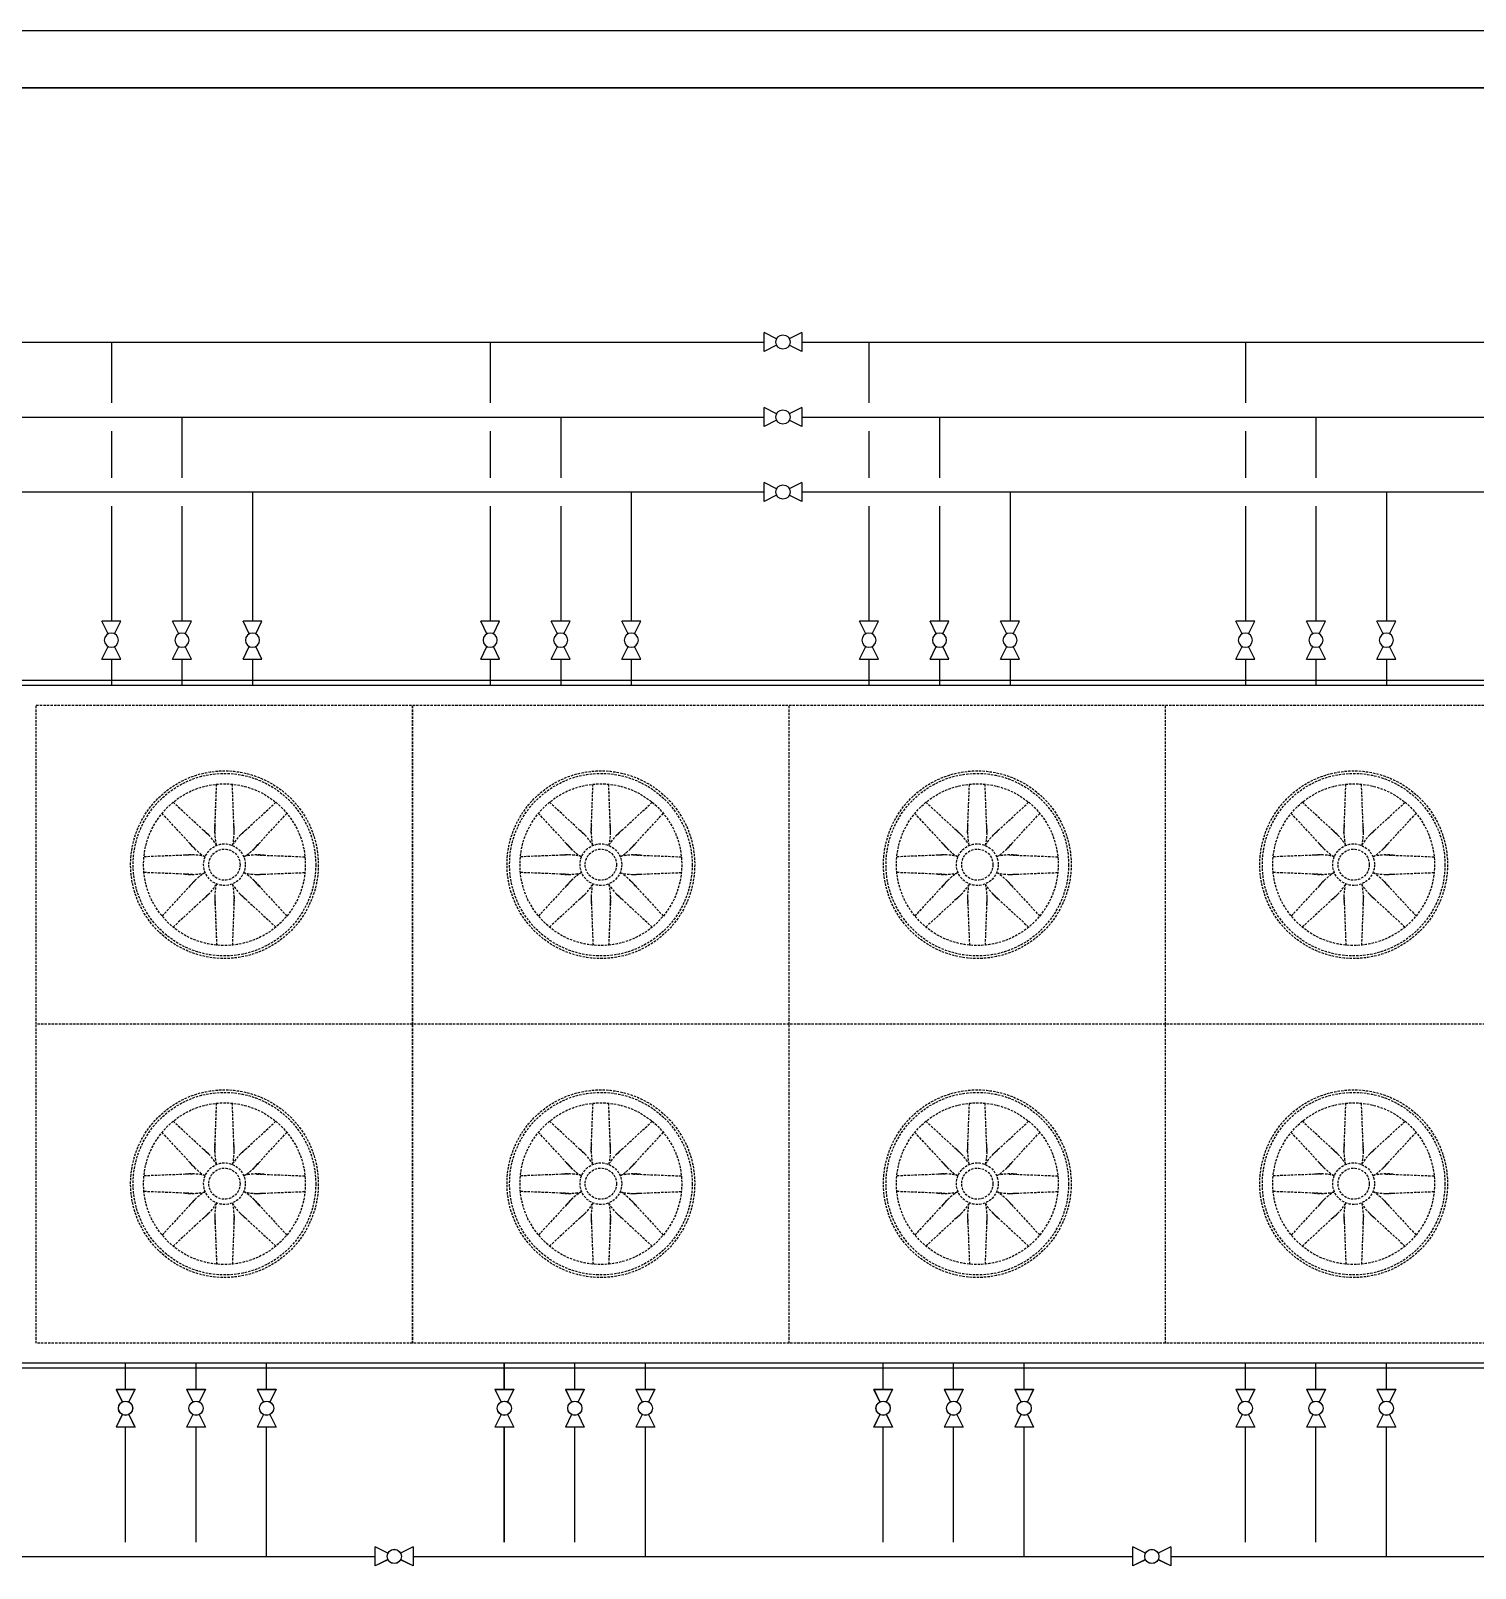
# Model space of a CAD drawing. Header units: millimetres. Extents: x 26 to 866, y -6072 to -5425.
# Drawn here: x 173.3 to 325.9, y -5587.6 to -5425.2 of the extents above; entities that cross this region are included whole.
import ezdxf
from ezdxf.enums import TextEntityAlignment as Align

# ---------------------------------------------------------------- set-up
doc = ezdxf.new("R2010")
doc.units = ezdxf.units.MM
doc.linetypes.add('HIDDEN', pattern=[0.375, 0.25, -0.125])
for name, color, linetype in [('M-CWTR-COND', 6, 'Continuous'), ('M-CWTR-TEXT', 7, 'Continuous'), ('M-HVAC-EQPM', 22, 'Continuous'), ('M-HVAC-VALVE-FUTURE', 8, 'Continuous'), ('M-SUMP', 1, 'Continuous')]:
    doc.layers.add(name, color=color, linetype=linetype)
doc.styles.add('AA-TXT', font='simplex.shx', dxfattribs={"width": 0.8, "bigfont": 'chineset.shx'})

# ---------------------------------------------------------------- blocks, each defined once
blk = doc.blocks.new('A$Ce967d797')
for p, q in [((409, 283), (0, 283)), ((406.529, 280.069), (2.471, 280.069))]:
    blk.add_line(p, q)
blk = doc.blocks.new('A$C525b6b98')
at = {"xscale": 1.000475039848343, "yscale": 1.000475039848343, "zscale": 1.000475039848343}
blk.add_blockref('A$Ce967d797', (0, 0), dxfattribs=at)
blk = doc.blocks.new('0111B')
for p, q in [((0, 4), (0.66, 2.67)), ((0, 4), (2, 4)), ((2, 4), (1.34, 2.67)), ((0.66, 1.33), (0, 0)), ((2, 0), (0, 0)), ((1.34, 1.33), (2, 0))]:
    blk.add_line(p, q)
blk.add_circle((1, 2), 0.75)
blk = doc.blocks.new('A$C95a938be')
at = {"layer": 'M-CWTR-COND'}
for p, q in [((-162.81, 204.33), (-81.3, 204.33)), ((-150.22, 204.33), (-150.22, 197.91)), ((-110.22, 204.33), (-110.22, 197.91)), ((-162.81, 196.41), (-81.3, 196.41)), ((-150.22, 194.91), (-150.22, 189.99)), ((-142.77, 196.41), (-142.77, 189.99)), ((-110.22, 194.91), (-110.22, 189.99)), ((-102.77, 196.41), (-102.77, 189.99)), ((-162.81, 188.49), (-81.3, 188.49)), ((-135.32, 188.49), (-135.32, 174.84)), ((-95.32, 188.49), (-95.32, 174.84)), ((-150.22, 186.99), (-150.22, 174.84)), ((-142.77, 186.99), (-142.77, 174.84)), ((-110.22, 186.99), (-110.22, 174.84)), ((-102.77, 186.99), (-102.77, 174.84)), ((-150.22, 170.84), (-150.22, 168.09)), ((-142.77, 170.84), (-142.77, 168.09)), ((-135.32, 170.84), (-135.32, 168.09)), ((-110.22, 170.84), (-110.22, 168.09)), ((-102.77, 170.84), (-102.77, 168.09)), ((-95.32, 170.84), (-95.32, 168.09)), ((-108.73, 93.72), (-108.73, 96.48)), ((-101.28, 93.72), (-101.28, 96.48)), ((-93.83, 93.72), (-93.83, 96.48)), ((-68.73, 93.72), (-68.73, 96.48)), ((-61.28, 93.72), (-61.28, 96.48)), ((-53.83, 93.72), (-53.83, 96.48)), ((-108.73, 77.57), (-108.73, 89.72)), ((-101.28, 77.57), (-101.28, 89.72)), ((-93.83, 76.07), (-93.83, 89.72)), ((-68.73, 77.57), (-68.73, 89.72)), ((-61.28, 77.57), (-61.28, 89.72)), ((-53.83, 76.07), (-53.83, 89.72)), ((-118.35, 76.07), (-42.35, 76.07))]:
    blk.add_line(p, q, dxfattribs=at)
at = {"layer": 'M-HVAC-EQPM', "color": 252, "linetype": 'HIDDEN'}
for p, q in [((-158.15, 165.98), (-78.66, 165.98)), ((-38.91, 132.28), (-38.91, 165.98)), ((-59.81, 152.5), (-59.61, 157.63)), ((-57.76, 152.5), (-57.96, 157.63)), ((-20.06, 152.5), (-19.86, 157.63)), ((-18.01, 152.5), (-18.21, 157.63)), ((-61.9, 150.79), (-65.38, 154.55)), ((-60.44, 152.24), (-64.21, 155.72)), ((-57.12, 152.24), (-53.36, 155.72)), ((-55.67, 150.79), (-52.19, 154.55)), ((-22.15, 150.79), (-25.63, 154.55)), ((-20.7, 152.24), (-24.46, 155.72)), ((-17.38, 152.24), (-13.61, 155.72)), ((-15.93, 150.79), (-12.44, 154.55)), ((-62.16, 150.16), (-67.28, 149.96)), ((-55.41, 150.16), (-50.29, 149.96)), ((-22.41, 150.16), (-27.53, 149.96)), ((-15.66, 150.16), (-10.54, 149.96)), ((-62.16, 148.1), (-67.28, 148.3)), ((-55.41, 148.1), (-50.29, 148.3)), ((-22.41, 148.1), (-27.53, 148.3)), ((-15.66, 148.1), (-10.54, 148.3)), ((-61.9, 147.47), (-65.38, 143.71)), ((-55.67, 147.47), (-52.19, 143.71)), ((-22.15, 147.47), (-25.63, 143.71)), ((-15.93, 147.47), (-12.44, 143.71)), ((-60.44, 146.02), (-64.21, 142.54)), ((-59.81, 145.76), (-59.61, 140.63)), ((-57.76, 145.76), (-57.96, 140.63)), ((-57.12, 146.02), (-53.36, 142.54)), ((-20.7, 146.02), (-24.46, 142.54)), ((-20.06, 145.76), (-19.86, 140.63)), ((-18.01, 145.76), (-18.21, 140.63)), ((-17.38, 146.02), (-13.61, 142.54)), ((-38.91, 98.59), (-38.91, 132.28)), ((0.84, 132.28), (-38.91, 132.28)), ((-139.31, 118.81), (-139.11, 123.93)), ((-137.25, 118.81), (-137.45, 123.93)), ((-20.06, 118.81), (-19.86, 123.93)), ((-18.01, 118.81), (-18.21, 123.93)), ((-139.94, 118.55), (-143.7, 122.03)), ((-136.62, 118.55), (-132.85, 122.03)), ((-20.7, 118.55), (-24.46, 122.03)), ((-17.38, 118.55), (-13.61, 122.03)), ((-141.39, 117.1), (-144.87, 120.86)), ((-135.17, 117.1), (-131.69, 120.86)), ((-22.15, 117.1), (-25.63, 120.86)), ((-15.93, 117.1), (-12.44, 120.86)), ((-141.65, 116.46), (-146.78, 116.26)), ((-134.91, 116.46), (-129.78, 116.26)), ((-22.41, 116.46), (-27.53, 116.26)), ((-15.66, 116.46), (-10.54, 116.26)), ((-141.65, 114.41), (-146.78, 114.61)), ((-141.39, 113.78), (-144.87, 110.01)), ((-135.17, 113.78), (-131.69, 110.01)), ((-134.91, 114.41), (-129.78, 114.61)), ((-22.41, 114.41), (-27.53, 114.61)), ((-22.15, 113.78), (-25.63, 110.01)), ((-15.93, 113.78), (-12.44, 110.01)), ((-15.66, 114.41), (-10.54, 114.61)), ((-139.94, 112.33), (-143.7, 108.84)), ((-139.31, 112.06), (-139.11, 106.94)), ((-137.25, 112.06), (-137.45, 106.94)), ((-136.62, 112.33), (-132.85, 108.84)), ((-20.7, 112.33), (-24.46, 108.84)), ((-20.06, 112.06), (-19.86, 106.94)), ((-18.01, 112.06), (-18.21, 106.94)), ((-17.38, 112.33), (-13.61, 108.84)), ((0.84, 98.59), (-38.91, 98.59))]:
    blk.add_line(p, q, dxfattribs=at)
at = {"layer": 'M-HVAC-EQPM', "linetype": 'HIDDEN'}
for p, q in [((-158.15, 132.28), (-158.15, 165.98)), ((-118.41, 132.28), (-118.41, 165.98)), ((-78.66, 132.28), (-78.66, 165.98)), ((-139.31, 152.5), (-139.11, 157.63)), ((-137.25, 152.5), (-137.45, 157.63)), ((-99.56, 152.5), (-99.36, 157.63)), ((-97.51, 152.5), (-97.71, 157.63)), ((-141.39, 150.79), (-144.87, 154.55)), ((-139.94, 152.24), (-143.7, 155.72)), ((-136.62, 152.24), (-132.85, 155.72)), ((-135.17, 150.79), (-131.69, 154.55)), ((-101.64, 150.79), (-105.12, 154.55)), ((-100.19, 152.24), (-103.96, 155.72)), ((-96.87, 152.24), (-93.11, 155.72)), ((-95.42, 150.79), (-91.94, 154.55)), ((-141.65, 150.16), (-146.78, 149.96)), ((-134.91, 150.16), (-129.78, 149.96)), ((-101.91, 150.16), (-107.03, 149.96)), ((-95.16, 150.16), (-90.03, 149.96)), ((-141.65, 148.1), (-146.78, 148.3)), ((-134.91, 148.1), (-129.78, 148.3)), ((-101.91, 148.1), (-107.03, 148.3)), ((-95.16, 148.1), (-90.03, 148.3)), ((-141.39, 147.47), (-144.87, 143.71)), ((-135.17, 147.47), (-131.69, 143.71)), ((-101.64, 147.47), (-105.12, 143.71)), ((-95.42, 147.47), (-91.94, 143.71)), ((-139.94, 146.02), (-143.7, 142.54)), ((-139.31, 145.76), (-139.11, 140.63)), ((-137.25, 145.76), (-137.45, 140.63)), ((-136.62, 146.02), (-132.85, 142.54)), ((-100.19, 146.02), (-103.96, 142.54)), ((-99.56, 145.76), (-99.36, 140.63)), ((-97.51, 145.76), (-97.71, 140.63)), ((-96.87, 146.02), (-93.11, 142.54)), ((-118.41, 132.28), (-158.15, 132.28)), ((-158.15, 98.59), (-158.15, 132.28)), ((-118.41, 98.59), (-118.41, 132.28)), ((-78.66, 132.28), (-118.41, 132.28)), ((-38.91, 132.28), (-78.66, 132.28)), ((-78.66, 98.59), (-78.66, 132.28)), ((-99.56, 118.81), (-99.36, 123.93)), ((-97.51, 118.81), (-97.71, 123.93)), ((-59.81, 118.81), (-59.61, 123.93)), ((-57.76, 118.81), (-57.96, 123.93)), ((-100.19, 118.55), (-103.96, 122.03)), ((-96.87, 118.55), (-93.11, 122.03)), ((-60.44, 118.55), (-64.21, 122.03)), ((-57.12, 118.55), (-53.36, 122.03)), ((-101.64, 117.1), (-105.12, 120.86)), ((-95.42, 117.1), (-91.94, 120.86)), ((-61.9, 117.1), (-65.38, 120.86)), ((-55.67, 117.1), (-52.19, 120.86)), ((-101.91, 116.46), (-107.03, 116.26)), ((-95.16, 116.46), (-90.03, 116.26)), ((-62.16, 116.46), (-67.28, 116.26)), ((-55.41, 116.46), (-50.29, 116.26)), ((-101.91, 114.41), (-107.03, 114.61)), ((-101.64, 113.78), (-105.12, 110.01)), ((-95.42, 113.78), (-91.94, 110.01)), ((-95.16, 114.41), (-90.03, 114.61)), ((-62.16, 114.41), (-67.28, 114.61)), ((-61.9, 113.78), (-65.38, 110.01)), ((-55.67, 113.78), (-52.19, 110.01)), ((-55.41, 114.41), (-50.29, 114.61)), ((-100.19, 112.33), (-103.96, 108.84)), ((-99.56, 112.06), (-99.36, 106.94)), ((-97.51, 112.06), (-97.71, 106.94)), ((-96.87, 112.33), (-93.11, 108.84)), ((-60.44, 112.33), (-64.21, 108.84)), ((-59.81, 112.06), (-59.61, 106.94)), ((-57.76, 112.06), (-57.96, 106.94)), ((-57.12, 112.33), (-53.36, 108.84)), ((-78.66, 98.59), (-158.15, 98.59)), ((-38.91, 98.59), (-78.66, 98.59))]:
    blk.add_line(p, q, dxfattribs=at)
for centre, radius in [((-138.28, 149.13), 9.91), ((-138.28, 149.13), 9.64), ((-138.28, 149.13), 8.54), ((-98.53, 149.13), 9.91), ((-98.53, 149.13), 9.64), ((-98.53, 149.13), 8.54), ((-138.28, 149.13), 2.2), ((-98.53, 149.13), 2.2), ((-138.28, 149.13), 1.65), ((-98.53, 149.13), 1.65), ((-98.53, 115.44), 9.91), ((-98.53, 115.44), 9.64), ((-58.78, 115.44), 9.91), ((-58.78, 115.44), 9.64), ((-98.53, 115.44), 8.54), ((-58.78, 115.44), 8.54), ((-98.53, 115.44), 2.2), ((-98.53, 115.44), 1.65), ((-58.78, 115.44), 2.2), ((-58.78, 115.44), 1.65)]:
    blk.add_circle(centre, radius, dxfattribs=at)
at = {"layer": 'M-HVAC-EQPM', "color": 252, "linetype": 'HIDDEN'}
for centre, radius in [((-58.78, 149.13), 9.91), ((-58.78, 149.13), 9.64), ((-58.78, 149.13), 8.54), ((-19.04, 149.13), 9.91), ((-19.04, 149.13), 9.64), ((-19.04, 149.13), 8.54), ((-58.78, 149.13), 2.2), ((-19.04, 149.13), 2.2), ((-58.78, 149.13), 1.65), ((-19.04, 149.13), 1.65), ((-138.28, 115.44), 9.91), ((-138.28, 115.44), 9.64), ((-19.04, 115.44), 9.91), ((-19.04, 115.44), 9.64), ((-138.28, 115.44), 8.54), ((-19.04, 115.44), 8.54), ((-138.28, 115.44), 2.2), ((-138.28, 115.44), 1.65), ((-19.04, 115.44), 2.2), ((-19.04, 115.44), 1.65)]:
    blk.add_circle(centre, radius, dxfattribs=at)
at = {"layer": 'M-HVAC-EQPM', "linetype": 'HIDDEN'}
for centre, start, end in [((-144.78, 147.6), 32.1503, 50.7199), ((-132.6, 152.65), 174.2801, 192.8497), ((-131.77, 147.6), 129.2801, 147.8497), ((-143.96, 152.65), 347.1503, 5.7199), ((-105.04, 147.6), 32.1503, 50.7199), ((-92.85, 152.65), 174.2801, 192.8497), ((-92.03, 147.6), 129.2801, 147.8497), ((-104.21, 152.65), 347.1503, 5.7199), ((-136.75, 155.63), 219.2801, 237.8497), ((-139.81, 155.63), 302.1503, 320.7199), ((-97.01, 155.63), 219.2801, 237.8497), ((-100.06, 155.63), 302.1503, 320.7199), ((-141.8, 143.45), 77.1503, 95.7199), ((-134.76, 143.45), 84.2801, 102.8497), ((-102.05, 143.45), 77.1503, 95.7199), ((-95.01, 143.45), 84.2801, 102.8497), ((-141.8, 154.81), 264.2801, 282.8497), ((-136.75, 142.63), 122.1503, 140.7199), ((-134.76, 154.81), 257.1503, 275.7199), ((-139.81, 142.63), 39.2801, 57.8497), ((-102.05, 154.81), 264.2801, 282.8497), ((-97.01, 142.63), 122.1503, 140.7199), ((-95.01, 154.81), 257.1503, 275.7199), ((-100.06, 142.63), 39.2801, 57.8497), ((-144.78, 150.66), 309.2801, 327.8497), ((-132.6, 145.61), 167.1503, 185.7199), ((-131.77, 150.66), 212.1503, 230.7199), ((-143.96, 145.61), 354.2801, 12.8497), ((-105.04, 150.66), 309.2801, 327.8497), ((-92.85, 145.61), 167.1503, 185.7199), ((-92.03, 150.66), 212.1503, 230.7199), ((-104.21, 145.61), 354.2801, 12.8497), ((-105.04, 113.91), 32.1503, 50.7199), ((-92.85, 118.96), 174.2801, 192.8497), ((-92.03, 113.91), 129.2801, 147.8497), ((-104.21, 118.96), 347.1503, 5.7199), ((-65.29, 113.91), 32.1503, 50.7199), ((-53.11, 118.96), 174.2801, 192.8497), ((-52.28, 113.91), 129.2801, 147.8497), ((-64.46, 118.96), 347.1503, 5.7199), ((-97.01, 121.94), 219.2801, 237.8497), ((-100.06, 121.94), 302.1503, 320.7199), ((-57.26, 121.94), 219.2801, 237.8497), ((-60.31, 121.94), 302.1503, 320.7199), ((-102.05, 109.76), 77.1503, 95.7199), ((-95.01, 109.76), 84.2801, 102.8497), ((-62.3, 109.76), 77.1503, 95.7199), ((-55.26, 109.76), 84.2801, 102.8497), ((-102.05, 121.11), 264.2801, 282.8497), ((-97.01, 108.93), 122.1503, 140.7199), ((-95.01, 121.11), 257.1503, 275.7199), ((-100.06, 108.93), 39.2801, 57.8497), ((-62.3, 121.11), 264.2801, 282.8497), ((-57.26, 108.93), 122.1503, 140.7199), ((-55.26, 121.11), 257.1503, 275.7199), ((-60.31, 108.93), 39.2801, 57.8497), ((-105.04, 116.96), 309.2801, 327.8497), ((-92.85, 111.92), 167.1503, 185.7199), ((-92.03, 116.96), 212.1503, 230.7199), ((-104.21, 111.92), 354.2801, 12.8497), ((-65.29, 116.96), 309.2801, 327.8497), ((-53.11, 111.92), 167.1503, 185.7199), ((-52.28, 116.96), 212.1503, 230.7199), ((-64.46, 111.92), 354.2801, 12.8497)]:
    blk.add_arc(centre, 6.71, start, end, dxfattribs=at)
at = {"layer": 'M-HVAC-EQPM', "color": 252, "linetype": 'HIDDEN'}
for centre, start, end in [((-65.29, 147.6), 32.1503, 50.7199), ((-53.11, 152.65), 174.2801, 192.8497), ((-52.28, 147.6), 129.2801, 147.8497), ((-64.46, 152.65), 347.1503, 5.7199), ((-25.54, 147.6), 32.1503, 50.7199), ((-13.36, 152.65), 174.2801, 192.8497), ((-12.53, 147.6), 129.2801, 147.8497), ((-24.71, 152.65), 347.1503, 5.7199), ((-57.26, 155.63), 219.2801, 237.8497), ((-60.31, 155.63), 302.1503, 320.7199), ((-17.51, 155.63), 219.2801, 237.8497), ((-20.56, 155.63), 302.1503, 320.7199), ((-62.3, 143.45), 77.1503, 95.7199), ((-55.26, 143.45), 84.2801, 102.8497), ((-22.56, 143.45), 77.1503, 95.7199), ((-15.52, 143.45), 84.2801, 102.8497), ((-62.3, 154.81), 264.2801, 282.8497), ((-57.26, 142.63), 122.1503, 140.7199), ((-55.26, 154.81), 257.1503, 275.7199), ((-60.31, 142.63), 39.2801, 57.8497), ((-22.56, 154.81), 264.2801, 282.8497), ((-17.51, 142.63), 122.1503, 140.7199), ((-15.52, 154.81), 257.1503, 275.7199), ((-20.56, 142.63), 39.2801, 57.8497), ((-65.29, 150.66), 309.2801, 327.8497), ((-53.11, 145.61), 167.1503, 185.7199), ((-52.28, 150.66), 212.1503, 230.7199), ((-64.46, 145.61), 354.2801, 12.8497), ((-25.54, 150.66), 309.2801, 327.8497), ((-13.36, 145.61), 167.1503, 185.7199), ((-12.53, 150.66), 212.1503, 230.7199), ((-24.71, 145.61), 354.2801, 12.8497), ((-144.78, 113.91), 32.1503, 50.7199), ((-132.6, 118.96), 174.2801, 192.8497), ((-131.77, 113.91), 129.2801, 147.8497), ((-143.96, 118.96), 347.1503, 5.7199), ((-25.54, 113.91), 32.1503, 50.7199), ((-13.36, 118.96), 174.2801, 192.8497), ((-12.53, 113.91), 129.2801, 147.8497), ((-24.71, 118.96), 347.1503, 5.7199), ((-136.75, 121.94), 219.2801, 237.8497), ((-139.81, 121.94), 302.1503, 320.7199), ((-17.51, 121.94), 219.2801, 237.8497), ((-20.56, 121.94), 302.1503, 320.7199), ((-141.8, 109.76), 77.1503, 95.7199), ((-134.76, 109.76), 84.2801, 102.8497), ((-22.56, 109.76), 77.1503, 95.7199), ((-15.52, 109.76), 84.2801, 102.8497), ((-141.8, 121.11), 264.2801, 282.8497), ((-136.75, 108.93), 122.1503, 140.7199), ((-134.76, 121.11), 257.1503, 275.7199), ((-139.81, 108.93), 39.2801, 57.8497), ((-22.56, 121.11), 264.2801, 282.8497), ((-17.51, 108.93), 122.1503, 140.7199), ((-15.52, 121.11), 257.1503, 275.7199), ((-20.56, 108.93), 39.2801, 57.8497), ((-144.78, 116.96), 309.2801, 327.8497), ((-132.6, 111.92), 167.1503, 185.7199), ((-131.77, 116.96), 212.1503, 230.7199), ((-143.96, 111.92), 354.2801, 12.8497), ((-25.54, 116.96), 309.2801, 327.8497), ((-13.36, 111.92), 167.1503, 185.7199), ((-12.53, 116.96), 212.1503, 230.7199), ((-24.71, 111.92), 354.2801, 12.8497)]:
    blk.add_arc(centre, 6.71, start, end, dxfattribs=at)
at = {"layer": 'M-HVAC-VALVE-FUTURE'}
for p, q in [((-77.3, 204.33), (133.36, 204.33)), ((-70.22, 204.33), (-70.22, 197.91)), ((-30.47, 204.33), (-30.47, 197.91)), ((-77.3, 196.41), (131.86, 196.41)), ((-70.22, 194.91), (-70.22, 189.99)), ((-62.77, 196.41), (-62.77, 189.99)), ((-30.47, 194.91), (-30.47, 189.99)), ((-23.02, 196.41), (-23.02, 189.99)), ((-77.3, 188.49), (131.86, 188.49)), ((-55.32, 188.49), (-55.32, 174.84)), ((-15.58, 188.49), (-15.58, 174.84)), ((-70.22, 186.99), (-70.22, 174.84)), ((-62.77, 186.99), (-62.77, 174.84)), ((-30.47, 186.99), (-30.47, 174.84)), ((-23.02, 186.99), (-23.02, 174.84)), ((-70.22, 170.84), (-70.22, 168.09)), ((-62.77, 170.84), (-62.77, 168.09)), ((-55.32, 170.84), (-55.32, 168.09)), ((-30.47, 170.84), (-30.47, 168.09)), ((-23.02, 170.84), (-23.02, 168.09)), ((-15.58, 170.84), (-15.58, 168.09)), ((-148.73, 93.72), (-148.73, 96.48)), ((-141.28, 93.72), (-141.28, 96.48)), ((-133.83, 93.72), (-133.83, 96.48)), ((-30.47, 93.72), (-30.47, 96.48)), ((-23.02, 93.72), (-23.02, 96.48)), ((-15.58, 93.72), (-15.58, 96.48)), ((-148.73, 77.57), (-148.73, 89.72)), ((-141.28, 77.57), (-141.28, 89.72)), ((-133.83, 76.07), (-133.83, 89.72)), ((-30.47, 77.57), (-30.47, 89.72)), ((-23.02, 77.57), (-23.02, 89.72)), ((-15.58, 76.07), (-15.58, 89.72)), ((-162.81, 76.07), (-122.35, 76.07)), ((-38.35, 76.07), (131.86, 76.07))]:
    blk.add_line(p, q, dxfattribs=at)
at = {"layer": 'M-HVAC-VALVE-FUTURE', "color": 252, "linetype": 'HIDDEN'}
for p, q in [((-78.66, 165.98), (-38.91, 165.98)), ((-38.91, 165.98), (0.84, 165.98))]:
    blk.add_line(p, q, dxfattribs=at)
at = {"layer": 'M-SUMP'}
for p, q in [((-162.53, 168.61), (44.96, 168.61)), ((-162.01, 168.09), (44.44, 168.09)), ((44.96, 95.96), (-162.53, 95.96)), ((44.44, 96.48), (-162.01, 96.48))]:
    blk.add_line(p, q, dxfattribs=at)
at = {"layer": 'M-CWTR-TEXT', "xscale": -1, "rotation": 180}
for p in [(-151.22, 174.84), (-143.77, 174.84), (-136.32, 174.84), (-111.22, 174.84), (-103.77, 174.84), (-96.32, 174.84)]:
    blk.add_blockref('0111B', p, dxfattribs=at)
at = {"layer": 'M-CWTR-TEXT'}
for p in [(-109.73, 89.72), (-102.28, 89.72), (-94.83, 89.72), (-69.73, 89.72), (-62.28, 89.72), (-54.83, 89.72)]:
    blk.add_blockref('0111B', p, dxfattribs=at)
at = {"layer": 'M-CWTR-TEXT', "rotation": 270}
blk.add_blockref('0111B', (-122.35, 77.07), dxfattribs=at)
at = {"layer": 'M-HVAC-VALVE-FUTURE', "rotation": 270}
for p in [(-81.3, 205.33), (-81.3, 197.41), (-81.3, 189.49), (-42.35, 77.07)]:
    blk.add_blockref('0111B', p, dxfattribs=at)
at = {"layer": 'M-HVAC-VALVE-FUTURE', "xscale": -1, "rotation": 180}
for p in [(-71.22, 174.84), (-63.77, 174.84), (-56.32, 174.84), (-31.47, 174.84), (-24.02, 174.84), (-16.58, 174.84)]:
    blk.add_blockref('0111B', p, dxfattribs=at)
at = {"layer": 'M-HVAC-VALVE-FUTURE'}
for p in [(-149.73, 89.72), (-142.28, 89.72), (-134.83, 89.72), (-31.47, 89.72), (-24.02, 89.72), (-16.58, 89.72)]:
    blk.add_blockref('0111B', p, dxfattribs=at)
at = {"layer": 'M-HVAC-VALVE-FUTURE', "style": 'AA-TXT'}
blk.add_attdef('R1F', text='', height=2.5, dxfattribs=at).set_placement((357.76, -91.11), align=Align.RIGHT)

msp = doc.modelspace()

# ---------------------------------------------------------------- linework, layer by layer
at = {"layer": 'DefPoints'}
msp.add_lwpolyline([(31.33, -5431.2), (761.73, -5431.2), (761.73, -6000.38), (31.33, -6000.38)], close=True, dxfattribs=at)
msp.add_lwpolyline([(31.33, -5431.2), (761.73, -5431.2), (761.73, -6000.38), (31.33, -6000.38)], close=True, dxfattribs=at)
msp.add_lwpolyline([(31.33, -5431.2), (761.73, -5431.2), (761.73, -6000.38), (31.33, -6000.38)], close=True, dxfattribs=at)
msp.add_lwpolyline([(31.33, -5431.2), (761.73, -5431.2), (761.73, -6000.38), (31.33, -6000.38)], close=True, dxfattribs=at)
at = {"layer": 'M-CWTR-COND'}
for p, q in [((169.25, -5458.05), (250.76, -5458.05)), ((181.84, -5458.05), (181.84, -5464.47)), ((221.84, -5458.05), (221.84, -5464.47)), ((169.25, -5465.97), (250.76, -5465.97)), ((189.29, -5465.97), (189.29, -5472.39)), ((229.29, -5465.97), (229.29, -5472.39)), ((181.84, -5467.47), (181.84, -5472.39)), ((221.84, -5467.47), (221.84, -5472.39)), ((169.25, -5473.89), (250.76, -5473.89)), ((196.74, -5473.89), (196.74, -5487.54)), ((236.74, -5473.89), (236.74, -5487.54)), ((181.84, -5475.39), (181.84, -5487.54)), ((189.29, -5475.39), (189.29, -5487.54)), ((221.84, -5475.39), (221.84, -5487.54)), ((229.29, -5475.39), (229.29, -5487.54)), ((181.84, -5491.54), (181.84, -5494.29)), ((189.29, -5491.54), (189.29, -5494.29)), ((196.74, -5491.54), (196.74, -5494.29)), ((221.84, -5491.54), (221.84, -5494.29)), ((229.29, -5491.54), (229.29, -5494.29)), ((236.74, -5491.54), (236.74, -5494.29)), ((223.34, -5568.65), (223.34, -5565.9)), ((230.78, -5568.65), (230.78, -5565.9)), ((238.23, -5568.65), (238.23, -5565.9)), ((263.34, -5568.65), (263.34, -5565.9)), ((270.78, -5568.65), (270.78, -5565.9)), ((278.23, -5568.65), (278.23, -5565.9)), ((223.34, -5584.8), (223.34, -5572.65)), ((230.78, -5584.8), (230.78, -5572.65)), ((238.23, -5586.3), (238.23, -5572.65)), ((263.34, -5584.8), (263.34, -5572.65)), ((270.78, -5584.8), (270.78, -5572.65)), ((278.23, -5586.3), (278.23, -5572.65)), ((213.71, -5586.3), (289.71, -5586.3))]:
    msp.add_line(p, q, dxfattribs=at)
at = {"layer": 'M-HVAC-EQPM', "color": 252, "linetype": 'HIDDEN'}
for p, q in [((173.91, -5496.4), (253.4, -5496.4)), ((293.15, -5530.1), (293.15, -5496.4)), ((272.25, -5509.88), (272.45, -5504.75)), ((274.3, -5509.88), (274.1, -5504.75)), ((312, -5509.88), (312.2, -5504.75)), ((314.05, -5509.88), (313.85, -5504.75)), ((270.17, -5511.59), (266.68, -5507.83)), ((271.62, -5510.14), (267.85, -5506.66)), ((274.94, -5510.14), (278.7, -5506.66)), ((276.39, -5511.59), (279.87, -5507.83)), ((309.91, -5511.59), (306.43, -5507.83)), ((311.36, -5510.14), (307.6, -5506.66)), ((314.68, -5510.14), (318.45, -5506.66)), ((316.13, -5511.59), (319.62, -5507.83)), ((269.9, -5512.22), (264.78, -5512.42)), ((276.65, -5512.22), (281.77, -5512.42)), ((309.65, -5512.22), (304.53, -5512.42)), ((316.4, -5512.22), (321.52, -5512.42)), ((269.9, -5514.28), (264.78, -5514.08)), ((276.65, -5514.28), (281.77, -5514.08)), ((309.65, -5514.28), (304.53, -5514.08)), ((316.4, -5514.28), (321.52, -5514.08)), ((270.17, -5514.91), (266.68, -5518.67)), ((276.39, -5514.91), (279.87, -5518.67)), ((309.91, -5514.91), (306.43, -5518.67)), ((316.13, -5514.91), (319.62, -5518.67)), ((271.62, -5516.36), (267.85, -5519.84)), ((272.25, -5516.62), (272.45, -5521.75)), ((274.3, -5516.62), (274.1, -5521.75)), ((274.94, -5516.36), (278.7, -5519.84)), ((311.36, -5516.36), (307.6, -5519.84)), ((312, -5516.62), (312.2, -5521.75)), ((314.05, -5516.62), (313.85, -5521.75)), ((314.68, -5516.36), (318.45, -5519.84)), ((293.15, -5563.79), (293.15, -5530.1)), ((332.9, -5530.1), (293.15, -5530.1)), ((192.76, -5543.57), (192.96, -5538.45)), ((194.81, -5543.57), (194.61, -5538.45)), ((312, -5543.57), (312.2, -5538.45)), ((314.05, -5543.57), (313.85, -5538.45)), ((190.67, -5545.28), (187.19, -5541.52)), ((192.12, -5543.83), (188.36, -5540.35)), ((195.44, -5543.83), (199.21, -5540.35)), ((196.89, -5545.28), (200.37, -5541.52)), ((309.91, -5545.28), (306.43, -5541.52)), ((311.36, -5543.83), (307.6, -5540.35)), ((314.68, -5543.83), (318.45, -5540.35)), ((316.13, -5545.28), (319.62, -5541.52)), ((190.41, -5545.92), (185.28, -5546.12)), ((197.15, -5545.92), (202.28, -5546.12)), ((309.65, -5545.92), (304.53, -5546.12)), ((316.4, -5545.92), (321.52, -5546.12)), ((190.41, -5547.97), (185.28, -5547.77)), ((197.15, -5547.97), (202.28, -5547.77)), ((309.65, -5547.97), (304.53, -5547.77)), ((316.4, -5547.97), (321.52, -5547.77)), ((190.67, -5548.6), (187.19, -5552.37)), ((192.12, -5550.05), (188.36, -5553.54)), ((195.44, -5550.05), (199.21, -5553.54)), ((196.89, -5548.6), (200.37, -5552.37)), ((309.91, -5548.6), (306.43, -5552.37)), ((311.36, -5550.05), (307.6, -5553.54)), ((314.68, -5550.05), (318.45, -5553.54)), ((316.13, -5548.6), (319.62, -5552.37)), ((192.76, -5550.32), (192.96, -5555.44)), ((194.81, -5550.32), (194.61, -5555.44)), ((312, -5550.32), (312.2, -5555.44)), ((314.05, -5550.32), (313.85, -5555.44)), ((332.9, -5563.79), (293.15, -5563.79))]:
    msp.add_line(p, q, dxfattribs=at)
at = {"layer": 'M-HVAC-EQPM', "linetype": 'HIDDEN'}
for p, q in [((173.91, -5530.1), (173.91, -5496.4)), ((213.66, -5530.1), (213.66, -5496.4)), ((253.4, -5530.1), (253.4, -5496.4)), ((192.76, -5509.88), (192.96, -5504.75)), ((194.81, -5509.88), (194.61, -5504.75)), ((232.5, -5509.88), (232.7, -5504.75)), ((234.56, -5509.88), (234.36, -5504.75)), ((190.67, -5511.59), (187.19, -5507.83)), ((192.12, -5510.14), (188.36, -5506.66)), ((195.44, -5510.14), (199.21, -5506.66)), ((196.89, -5511.59), (200.37, -5507.83)), ((230.42, -5511.59), (226.94, -5507.83)), ((231.87, -5510.14), (228.1, -5506.66)), ((235.19, -5510.14), (238.95, -5506.66)), ((236.64, -5511.59), (240.12, -5507.83)), ((190.41, -5512.22), (185.28, -5512.42)), ((197.15, -5512.22), (202.28, -5512.42)), ((230.16, -5512.22), (225.03, -5512.42)), ((236.9, -5512.22), (242.03, -5512.42)), ((190.41, -5514.28), (185.28, -5514.08)), ((197.15, -5514.28), (202.28, -5514.08)), ((230.16, -5514.28), (225.03, -5514.08)), ((236.9, -5514.28), (242.03, -5514.08)), ((190.67, -5514.91), (187.19, -5518.67)), ((196.89, -5514.91), (200.37, -5518.67)), ((230.42, -5514.91), (226.94, -5518.67)), ((236.64, -5514.91), (240.12, -5518.67)), ((192.12, -5516.36), (188.36, -5519.84)), ((192.76, -5516.62), (192.96, -5521.75)), ((194.81, -5516.62), (194.61, -5521.75)), ((195.44, -5516.36), (199.21, -5519.84)), ((231.87, -5516.36), (228.1, -5519.84)), ((232.5, -5516.62), (232.7, -5521.75)), ((234.56, -5516.62), (234.36, -5521.75)), ((235.19, -5516.36), (238.95, -5519.84)), ((213.66, -5530.1), (173.91, -5530.1)), ((173.91, -5563.79), (173.91, -5530.1)), ((213.66, -5563.79), (213.66, -5530.1)), ((253.4, -5530.1), (213.66, -5530.1)), ((293.15, -5530.1), (253.4, -5530.1)), ((253.4, -5563.79), (253.4, -5530.1)), ((232.5, -5543.57), (232.7, -5538.45)), ((234.56, -5543.57), (234.36, -5538.45)), ((272.25, -5543.57), (272.45, -5538.45)), ((274.3, -5543.57), (274.1, -5538.45)), ((230.42, -5545.28), (226.94, -5541.52)), ((231.87, -5543.83), (228.1, -5540.35)), ((235.19, -5543.83), (238.95, -5540.35)), ((236.64, -5545.28), (240.12, -5541.52)), ((270.17, -5545.28), (266.68, -5541.52)), ((271.62, -5543.83), (267.85, -5540.35)), ((274.94, -5543.83), (278.7, -5540.35)), ((276.39, -5545.28), (279.87, -5541.52)), ((230.16, -5545.92), (225.03, -5546.12)), ((236.9, -5545.92), (242.03, -5546.12)), ((269.9, -5545.92), (264.78, -5546.12)), ((276.65, -5545.92), (281.77, -5546.12)), ((230.16, -5547.97), (225.03, -5547.77)), ((236.9, -5547.97), (242.03, -5547.77)), ((269.9, -5547.97), (264.78, -5547.77)), ((276.65, -5547.97), (281.77, -5547.77)), ((230.42, -5548.6), (226.94, -5552.37)), ((231.87, -5550.05), (228.1, -5553.54)), ((235.19, -5550.05), (238.95, -5553.54)), ((236.64, -5548.6), (240.12, -5552.37)), ((270.17, -5548.6), (266.68, -5552.37)), ((271.62, -5550.05), (267.85, -5553.54)), ((274.94, -5550.05), (278.7, -5553.54)), ((276.39, -5548.6), (279.87, -5552.37)), ((232.5, -5550.32), (232.7, -5555.44)), ((234.56, -5550.32), (234.36, -5555.44)), ((272.25, -5550.32), (272.45, -5555.44)), ((274.3, -5550.32), (274.1, -5555.44)), ((253.4, -5563.79), (173.91, -5563.79)), ((293.15, -5563.79), (253.4, -5563.79))]:
    msp.add_line(p, q, dxfattribs=at)
for centre, radius in [((193.78, -5513.25), 9.91), ((193.78, -5513.25), 9.64), ((233.53, -5513.25), 9.91), ((233.53, -5513.25), 9.64), ((193.78, -5513.25), 8.54), ((233.53, -5513.25), 8.54), ((193.78, -5513.25), 2.2), ((233.53, -5513.25), 2.2), ((193.78, -5513.25), 1.65), ((233.53, -5513.25), 1.65), ((233.53, -5546.94), 9.91), ((273.28, -5546.94), 9.91), ((233.53, -5546.94), 9.64), ((233.53, -5546.94), 8.54), ((273.28, -5546.94), 9.64), ((273.28, -5546.94), 8.54), ((233.53, -5546.94), 2.2), ((273.28, -5546.94), 2.2), ((233.53, -5546.94), 1.65), ((273.28, -5546.94), 1.65)]:
    msp.add_circle(centre, radius, dxfattribs=at)
at = {"layer": 'M-HVAC-EQPM', "color": 252, "linetype": 'HIDDEN'}
for centre, radius in [((273.28, -5513.25), 9.91), ((273.28, -5513.25), 9.64), ((313.02, -5513.25), 9.91), ((313.02, -5513.25), 9.64), ((273.28, -5513.25), 8.54), ((313.02, -5513.25), 8.54), ((273.28, -5513.25), 2.2), ((313.02, -5513.25), 2.2), ((273.28, -5513.25), 1.65), ((313.02, -5513.25), 1.65), ((193.78, -5546.94), 9.91), ((313.02, -5546.94), 9.91), ((193.78, -5546.94), 9.64), ((193.78, -5546.94), 8.54), ((313.02, -5546.94), 9.64), ((313.02, -5546.94), 8.54), ((193.78, -5546.94), 2.2), ((313.02, -5546.94), 2.2), ((193.78, -5546.94), 1.65), ((313.02, -5546.94), 1.65)]:
    msp.add_circle(centre, radius, dxfattribs=at)
at = {"layer": 'M-HVAC-EQPM', "linetype": 'HIDDEN'}
for centre, start, end in [((199.46, -5509.73), 174.2801, 192.8497), ((188.1, -5509.73), 347.1503, 5.7199), ((239.21, -5509.73), 174.2801, 192.8497), ((227.85, -5509.73), 347.1503, 5.7199), ((195.31, -5506.75), 219.2801, 237.8497), ((187.28, -5514.78), 32.1503, 50.7199), ((200.29, -5514.78), 129.2801, 147.8497), ((192.26, -5506.75), 302.1503, 320.7199), ((235.06, -5506.75), 219.2801, 237.8497), ((227.02, -5514.78), 32.1503, 50.7199), ((240.03, -5514.78), 129.2801, 147.8497), ((232, -5506.75), 302.1503, 320.7199), ((190.26, -5518.93), 77.1503, 95.7199), ((197.3, -5518.93), 84.2801, 102.8497), ((230.01, -5518.93), 77.1503, 95.7199), ((237.05, -5518.93), 84.2801, 102.8497), ((190.26, -5507.57), 264.2801, 282.8497), ((195.31, -5519.75), 122.1503, 140.7199), ((197.3, -5507.57), 257.1503, 275.7199), ((192.26, -5519.75), 39.2801, 57.8497), ((230.01, -5507.57), 264.2801, 282.8497), ((235.06, -5519.75), 122.1503, 140.7199), ((237.05, -5507.57), 257.1503, 275.7199), ((232, -5519.75), 39.2801, 57.8497), ((187.28, -5511.72), 309.2801, 327.8497), ((199.46, -5516.77), 167.1503, 185.7199), ((200.29, -5511.72), 212.1503, 230.7199), ((188.1, -5516.77), 354.2801, 12.8497), ((227.02, -5511.72), 309.2801, 327.8497), ((239.21, -5516.77), 167.1503, 185.7199), ((240.03, -5511.72), 212.1503, 230.7199), ((227.85, -5516.77), 354.2801, 12.8497), ((227.02, -5548.47), 32.1503, 50.7199), ((239.21, -5543.42), 174.2801, 192.8497), ((240.03, -5548.47), 129.2801, 147.8497), ((227.85, -5543.42), 347.1503, 5.7199), ((266.77, -5548.47), 32.1503, 50.7199), ((278.95, -5543.42), 174.2801, 192.8497), ((279.78, -5548.47), 129.2801, 147.8497), ((267.6, -5543.42), 347.1503, 5.7199), ((235.06, -5540.44), 219.2801, 237.8497), ((232, -5540.44), 302.1503, 320.7199), ((274.8, -5540.44), 219.2801, 237.8497), ((271.75, -5540.44), 302.1503, 320.7199), ((230.01, -5552.62), 77.1503, 95.7199), ((237.05, -5552.62), 84.2801, 102.8497), ((269.76, -5552.62), 77.1503, 95.7199), ((276.8, -5552.62), 84.2801, 102.8497), ((230.01, -5541.26), 264.2801, 282.8497), ((235.06, -5553.45), 122.1503, 140.7199), ((237.05, -5541.26), 257.1503, 275.7199), ((232, -5553.45), 39.2801, 57.8497), ((269.76, -5541.26), 264.2801, 282.8497), ((274.8, -5553.45), 122.1503, 140.7199), ((276.8, -5541.26), 257.1503, 275.7199), ((271.75, -5553.45), 39.2801, 57.8497), ((227.02, -5545.42), 309.2801, 327.8497), ((239.21, -5550.46), 167.1503, 185.7199), ((240.03, -5545.42), 212.1503, 230.7199), ((227.85, -5550.46), 354.2801, 12.8497), ((266.77, -5545.42), 309.2801, 327.8497), ((278.95, -5550.46), 167.1503, 185.7199), ((279.78, -5545.42), 212.1503, 230.7199), ((267.6, -5550.46), 354.2801, 12.8497)]:
    msp.add_arc(centre, 6.71, start, end, dxfattribs=at)
at = {"layer": 'M-HVAC-EQPM', "color": 252, "linetype": 'HIDDEN'}
for centre, start, end in [((278.95, -5509.73), 174.2801, 192.8497), ((267.6, -5509.73), 347.1503, 5.7199), ((318.7, -5509.73), 174.2801, 192.8497), ((307.35, -5509.73), 347.1503, 5.7199), ((274.8, -5506.75), 219.2801, 237.8497), ((266.77, -5514.78), 32.1503, 50.7199), ((279.78, -5514.78), 129.2801, 147.8497), ((271.75, -5506.75), 302.1503, 320.7199), ((314.55, -5506.75), 219.2801, 237.8497), ((306.52, -5514.78), 32.1503, 50.7199), ((319.53, -5514.78), 129.2801, 147.8497), ((311.5, -5506.75), 302.1503, 320.7199), ((269.76, -5518.93), 77.1503, 95.7199), ((276.8, -5518.93), 84.2801, 102.8497), ((309.5, -5518.93), 77.1503, 95.7199), ((316.54, -5518.93), 84.2801, 102.8497), ((269.76, -5507.57), 264.2801, 282.8497), ((274.8, -5519.75), 122.1503, 140.7199), ((276.8, -5507.57), 257.1503, 275.7199), ((271.75, -5519.75), 39.2801, 57.8497), ((309.5, -5507.57), 264.2801, 282.8497), ((314.55, -5519.75), 122.1503, 140.7199), ((316.54, -5507.57), 257.1503, 275.7199), ((311.5, -5519.75), 39.2801, 57.8497), ((266.77, -5511.72), 309.2801, 327.8497), ((278.95, -5516.77), 167.1503, 185.7199), ((279.78, -5511.72), 212.1503, 230.7199), ((267.6, -5516.77), 354.2801, 12.8497), ((306.52, -5511.72), 309.2801, 327.8497), ((318.7, -5516.77), 167.1503, 185.7199), ((319.53, -5511.72), 212.1503, 230.7199), ((307.35, -5516.77), 354.2801, 12.8497), ((187.28, -5548.47), 32.1503, 50.7199), ((199.46, -5543.42), 174.2801, 192.8497), ((200.29, -5548.47), 129.2801, 147.8497), ((188.1, -5543.42), 347.1503, 5.7199), ((306.52, -5548.47), 32.1503, 50.7199), ((318.7, -5543.42), 174.2801, 192.8497), ((319.53, -5548.47), 129.2801, 147.8497), ((307.35, -5543.42), 347.1503, 5.7199), ((195.31, -5540.44), 219.2801, 237.8497), ((192.26, -5540.44), 302.1503, 320.7199), ((314.55, -5540.44), 219.2801, 237.8497), ((311.5, -5540.44), 302.1503, 320.7199), ((190.26, -5552.62), 77.1503, 95.7199), ((197.3, -5552.62), 84.2801, 102.8497), ((309.5, -5552.62), 77.1503, 95.7199), ((316.54, -5552.62), 84.2801, 102.8497), ((190.26, -5541.26), 264.2801, 282.8497), ((195.31, -5553.45), 122.1503, 140.7199), ((197.3, -5541.26), 257.1503, 275.7199), ((192.26, -5553.45), 39.2801, 57.8497), ((309.5, -5541.26), 264.2801, 282.8497), ((314.55, -5553.45), 122.1503, 140.7199), ((316.54, -5541.26), 257.1503, 275.7199), ((311.5, -5553.45), 39.2801, 57.8497), ((187.28, -5545.42), 309.2801, 327.8497), ((199.46, -5550.46), 167.1503, 185.7199), ((200.29, -5545.42), 212.1503, 230.7199), ((188.1, -5550.46), 354.2801, 12.8497), ((306.52, -5545.42), 309.2801, 327.8497), ((318.7, -5550.46), 167.1503, 185.7199), ((319.53, -5545.42), 212.1503, 230.7199), ((307.35, -5550.46), 354.2801, 12.8497)]:
    msp.add_arc(centre, 6.71, start, end, dxfattribs=at)
at = {"layer": 'M-HVAC-VALVE-FUTURE'}
for p, q in [((254.76, -5458.05), (465.42, -5458.05)), ((261.84, -5458.05), (261.84, -5464.47)), ((301.59, -5458.05), (301.59, -5464.47)), ((254.76, -5465.97), (463.92, -5465.97)), ((269.29, -5465.97), (269.29, -5472.39)), ((309.04, -5465.97), (309.04, -5472.39)), ((261.84, -5467.47), (261.84, -5472.39)), ((301.59, -5467.47), (301.59, -5472.39)), ((254.76, -5473.89), (463.92, -5473.89)), ((276.74, -5473.89), (276.74, -5487.54)), ((316.48, -5473.89), (316.48, -5487.54)), ((261.84, -5475.39), (261.84, -5487.54)), ((269.29, -5475.39), (269.29, -5487.54)), ((301.59, -5475.39), (301.59, -5487.54)), ((309.04, -5475.39), (309.04, -5487.54)), ((261.84, -5491.54), (261.84, -5494.29)), ((269.29, -5491.54), (269.29, -5494.29)), ((276.74, -5491.54), (276.74, -5494.29)), ((301.59, -5491.54), (301.59, -5494.29)), ((309.04, -5491.54), (309.04, -5494.29)), ((316.48, -5491.54), (316.48, -5494.29)), ((183.34, -5568.65), (183.34, -5565.9)), ((190.78, -5568.65), (190.78, -5565.9)), ((198.23, -5568.65), (198.23, -5565.9)), ((301.59, -5568.65), (301.59, -5565.9)), ((309.04, -5568.65), (309.04, -5565.9)), ((316.48, -5568.65), (316.48, -5565.9)), ((183.34, -5584.8), (183.34, -5572.65)), ((190.78, -5584.8), (190.78, -5572.65)), ((198.23, -5586.3), (198.23, -5572.65)), ((301.59, -5584.8), (301.59, -5572.65)), ((309.04, -5584.8), (309.04, -5572.65)), ((316.48, -5586.3), (316.48, -5572.65)), ((169.25, -5586.3), (209.71, -5586.3)), ((293.71, -5586.3), (463.92, -5586.3))]:
    msp.add_line(p, q, dxfattribs=at)
at = {"layer": 'M-HVAC-VALVE-FUTURE', "color": 252, "linetype": 'HIDDEN'}
for p, q in [((253.4, -5496.4), (293.15, -5496.4)), ((293.15, -5496.4), (332.9, -5496.4))]:
    msp.add_line(p, q, dxfattribs=at)
at = {"layer": 'M-SUMP'}
for p, q in [((169.53, -5493.77), (377.02, -5493.77)), ((170.05, -5494.29), (376.5, -5494.29)), ((376.5, -5565.9), (170.05, -5565.9)), ((377.02, -5566.42), (169.53, -5566.42))]:
    msp.add_line(p, q, dxfattribs=at)

# ---------------------------------------------------------------- block references
at = {"ltscale": 2, "xscale": 2.052814562332979, "yscale": 2.052814562332979, "zscale": 2.052814562332979}
msp.add_blockref('A$C525b6b98', (26.25, -6006.4), dxfattribs=at)
msp.add_blockref('A$C95a938be', (332.06, -5662.38))
at = {"layer": 'M-CWTR-TEXT', "xscale": -1, "rotation": 180}
for p in [(180.84, -5487.54), (188.29, -5487.54), (195.74, -5487.54), (220.84, -5487.54), (228.29, -5487.54), (235.74, -5487.54)]:
    msp.add_blockref('0111B', p, dxfattribs=at)
at = {"layer": 'M-CWTR-TEXT'}
for p in [(222.34, -5572.65), (229.78, -5572.65), (237.23, -5572.65), (262.34, -5572.65), (269.78, -5572.65), (277.23, -5572.65)]:
    msp.add_blockref('0111B', p, dxfattribs=at)
at = {"layer": 'M-CWTR-TEXT', "rotation": 270}
msp.add_blockref('0111B', (209.71, -5585.3), dxfattribs=at)
at = {"layer": 'M-HVAC-VALVE-FUTURE', "rotation": 270}
for p in [(250.76, -5457.05), (250.76, -5464.97), (250.76, -5472.89), (289.71, -5585.3)]:
    msp.add_blockref('0111B', p, dxfattribs=at)
at = {"layer": 'M-HVAC-VALVE-FUTURE', "xscale": -1, "rotation": 180}
for p in [(260.84, -5487.54), (268.29, -5487.54), (275.74, -5487.54), (300.59, -5487.54), (308.04, -5487.54), (315.48, -5487.54)]:
    msp.add_blockref('0111B', p, dxfattribs=at)
at = {"layer": 'M-HVAC-VALVE-FUTURE'}
for p in [(182.34, -5572.65), (189.78, -5572.65), (197.23, -5572.65), (300.59, -5572.65), (308.04, -5572.65), (315.48, -5572.65)]:
    msp.add_blockref('0111B', p, dxfattribs=at)

doc.saveas('drawing.dxf')
